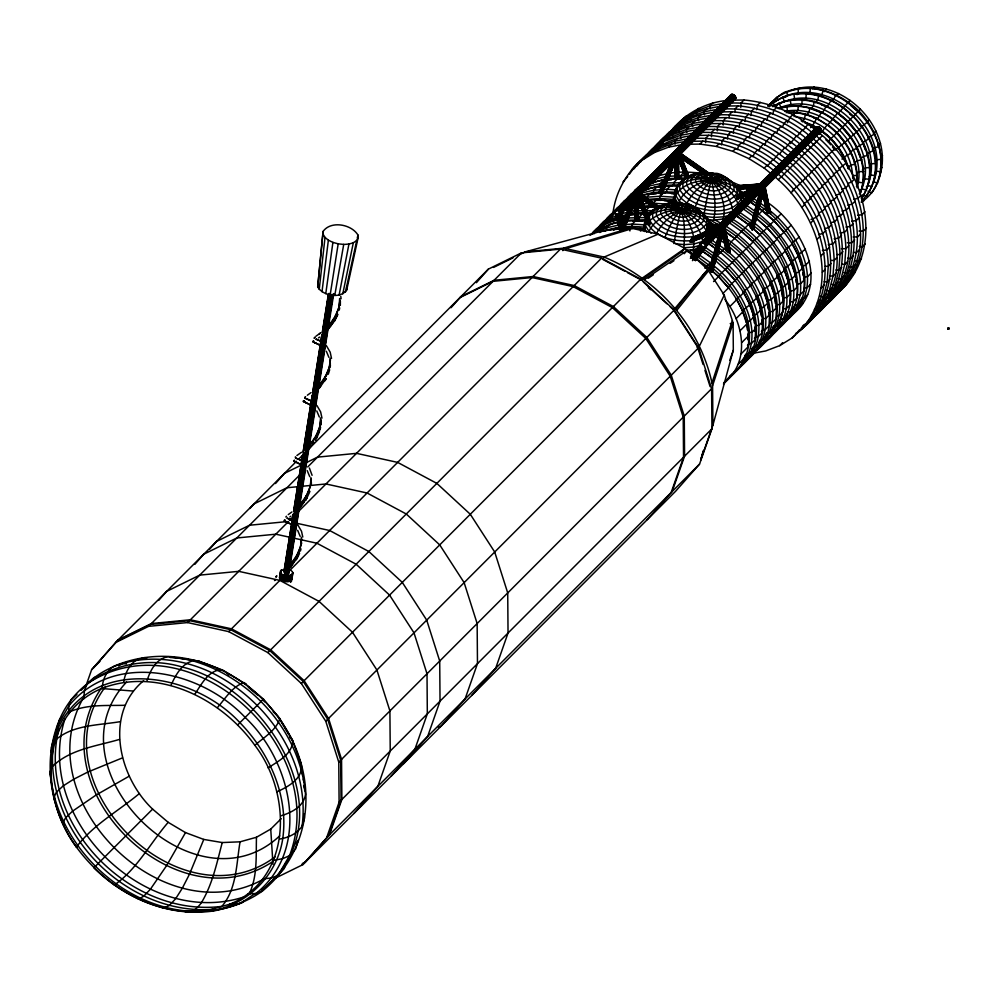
<?xml version="1.0" encoding="UTF-8"?>
<svg xmlns="http://www.w3.org/2000/svg" width="999" height="999" viewBox="0 0 999 999"><rect width="100%" height="100%" fill="white"/><g stroke="black" fill="none" stroke-linecap="round" stroke-linejoin="round"><path stroke-width="1.5" d="M948.988 328.459L947.939 328.309L949.025 328.696M949.013 328.559C948.763 328.209 948.763 329.37 948.813 328.172M948.825 328.546C948.625 328.671 948.226 327.984 948.875 328.371M948.725 328.721C949.038 328.459 947.589 329.807 948.675 328.159M281.219 818.668L270.741 829.083L256.468 837.262C255.919 855.968 257.58 875.686 249.575 893.131M948.575 328.896L947.926 328.696L948.7 328.384M948.526 328.434L947.914 328.646L948.551 328.596M948.538 328.234L948.338 329.071L948.388 328.022M948.363 328.983L948.313 328.022M644.33 225.849L645.267 220.005L644.567 231.506L644.33 225.849L644.842 227.897M676.211 203.471L674.824 201.186C673.126 192.108 677.422 182.48 685.614 178.059M948.238 328.996L948.426 328.459M261.763 890.209C348.002 821.827 272.015 688.523 182.505 667.107C135.639 652.784 79.321 672.714 59.64 719.43C41.758 761.363 50.212 810.564 76.424 847.102L76.748 847.389C39.748 799.325 38.574 714.585 102.248 688.224C102.522 679.657 106.331 671.078 113.674 666.296C209.815 625.549 320.279 716.483 304.408 818.256C299.625 847.09 284.865 873.001 262.063 891.295C247.69 901.51 231.318 907.267 214.186 910.876C169.83 917.482 125.2 898.9 93.881 867.806L152.61 809.115C118.756 777.085 103.609 713.86 143.669 680.656M818.968 132.492C823.875 132.28 819.954 124.663 816.433 127.21L700.199 243.644C699.362 255.469 712.387 242.407 700.574 243.269M815.621 129.158L816.071 127.585M948.351 328.072L948.376 328.746M52.91 748.313C45.542 834.652 128.534 917.045 214.835 909.177M273.601 879.132L262.063 891.295C250.287 893.168 241.708 907.554 229.345 904.47C293.019 878.109 291.845 793.381 254.845 745.304C221.616 698.738 158.666 666.907 102.248 688.224M279.832 838.998C288.486 837.686 297.028 833.666 302.085 826.273C310.452 762.187 268.007 700.436 211.85 672.752C172.602 653.833 120.342 652.197 87.113 683.803L84.528 690.297L83.629 698.9M304.183 788.024L304.32 785.089L304.707 790.808M852.734 178.521C852.409 147.79 825.873 120.142 795.579 116.871M856.518 185.027C859.215 161.451 845.816 138.461 827.097 124.912L827.459 124.5C846.64 138.486 860.139 162.15 856.88 186.351L856.443 186.588M779.133 108.691C826.173 93.968 876.298 148.863 860.276 193.282C877.234 147.29 825.898 94.043 779.345 108.254M861.837 198.239C894.117 147.715 823.975 76.311 772.714 106.693M861.475 201.274C909.789 151.586 827.622 64.323 773.176 102.934L774.899 106.481L777.509 104.982M861.213 202.335C897.377 177.685 879.657 122.402 847.789 101.935C830.331 89.698 807.18 83.641 786.7 91.608C780.619 91.396 754.083 120.367 776.822 97.265M878.92 178.396C897.077 129.158 840.509 72.515 791.22 90.41M321.203 424.737L321.241 420.504M340.334 305.357L340.359 301.124M705.569 142.657L705.794 138.199L708.716 135.265C734.839 137.512 760.077 148.189 780.094 165.072M711.438 136.776L711.65 132.33L714.585 129.383C740.709 131.643 765.946 142.32 785.963 159.191M717.307 130.894L717.519 126.448L720.454 123.514C746.578 125.762 771.815 136.438 791.832 153.322M723.176 125.025L723.388 120.567L726.323 117.632C752.447 119.88 777.684 130.557 797.702 147.44M729.12 117.657L729.258 114.698L732.192 111.751C758.316 113.998 783.553 124.675 803.571 141.558M734.989 111.788L735.127 108.816L738.061 105.882C764.185 108.129 789.41 118.806 809.44 135.677M740.783 107.392L740.996 102.934L743.93 100C770.054 102.248 795.279 112.924 815.296 129.808M311.301 484.79L311.401 482.667M723.738 382.779C750.699 362.912 743.731 322.59 724.912 299.475M747.751 339.747L748.039 334.24L749.662 332.605L752.222 332.093L755.694 328.621C754.008 305.694 740.983 285.414 725.262 269.343L753.221 241.845L741.608 231.381L752.01 221.079C783.528 244.368 814.497 299.575 775.798 330.644M754.769 331.418L754.982 327.285L756.605 325.649L759.165 325.15L762.637 321.666L760.888 309.877L756.867 297.777L750.162 284.977L757.617 278.746L749.025 266.446L777.147 239.136L766.907 227.635L755.494 217.482M761.713 324.463L761.925 320.329L763.548 318.706L766.108 318.194L769.58 314.71L767.831 302.922L763.81 290.834L757.105 278.034L764.547 271.79L755.956 259.49M768.718 316.134L768.855 313.374L770.491 311.75L773.051 311.238L776.523 307.767L774.774 295.966L770.753 283.878L764.048 271.079L771.49 264.835L762.899 252.535M749.213 356.556C791.208 326.498 763.111 267.67 729.357 243.656L727.734 245.292L739.335 255.756M767.956 338.549L757.267 349.912C801.385 313.024 764.272 251.523 724.874 228.559M774.899 331.593L764.198 342.957C789.11 324.263 787.412 287.862 770.978 264.123L778.433 257.879L769.842 245.592M777.384 325.499C799.113 285.514 763.623 241.421 730.556 220.704M768.855 337.587C809.028 308.853 787.874 250.087 753.608 225.849M778.084 329.058C816.995 297.327 791.895 239.797 757.117 215.846L765.896 207.18L760.027 202.997M782.741 323.688C826.985 291.508 797.314 230.182 760.251 206.181M789.672 316.733C832.492 286.413 803.009 227.959 769.367 203.709M603.096 231.331L615.396 228.484L617.12 228.896L618.756 227.26L618.868 225.012L606.568 227.859L595.716 232.505L599.188 229.033L610.039 224.375L618.244 222.477M646.69 189.972L644.742 189.61L657.042 186.776L658.766 187.175L660.389 185.552L660.514 183.292L663.985 179.82L677.409 178.858L684.527 179.333M948.188 328.971L948.351 328.271M301.773 538.873L300.349 547.365L296.516 555.856M311.338 479.183L309.902 487.674L306.081 496.166M320.891 419.493L319.468 427.984L315.634 436.476M330.457 359.802L329.021 368.294L325.199 376.785M340.01 300.112L338.586 308.604L334.765 317.095M51.761 753.696L51.311 747.439L59.64 719.43L61.376 717.844M119.455 739.422C96.416 746.216 69.805 749.15 52.048 766.832L50.187 771.628L50.687 776.897M614.135 212.712C621.078 203.134 621.203 224.75 614.135 212.712L617.419 209.428M733.878 100.037C739.572 98.214 730.731 90.572 730.007 96.653L726.723 99.937M612.824 214.41C616.97 174.9 651.823 140.372 691.183 135.764M777.759 173.826C821.39 209.128 845.329 283.042 802.784 328.072C841.258 281.893 817.394 211.563 774.824 176.761M795.529 333.604C853.271 294.293 832.954 205.682 783.628 167.944M798.026 332.068C821.053 314.185 838.286 287.575 837.062 257.492C836.151 220.692 817.182 185.752 789.497 162.075M807.267 321.853C865.009 282.542 844.692 193.931 795.366 156.194M809.764 320.317C832.791 302.435 850.012 275.824 848.8 245.742C847.889 208.928 828.92 174.001 801.235 150.312M812.974 138.561C840.646 162.25 859.627 197.178 860.539 233.978C861.75 264.061 844.53 290.672 821.503 308.566C876.373 267.532 855.506 181.918 807.105 144.443M846.79 283.978L833.228 296.803C888.111 255.781 867.244 170.167 818.843 132.68M741.608 231.381L729.357 243.656M948.226 328.908L948.238 328.534M712.974 260.19L704.907 268.256M736.475 369.667C776.922 338.873 748.8 281.481 715.471 257.567L725.986 247.153M323.077 231.431L317.694 286.95C323.077 295.979 340.322 299.113 346.728 289.947L358.054 237.999L357.942 235.015C351.473 224.188 330.769 220.417 323.077 231.431L317.694 286.95M289.348 569.667C298.239 573.289 286.488 578.796 282.355 574.288L281.393 580.307M319.218 289.46L325.025 237.425L323.201 234.415M272.952 864.16L270.741 829.083M322.003 291.758L328.371 240.172L325.025 237.425M629.894 230.944L630.269 227.984L658.229 234.141L684.889 248.414L692.831 255.744M256.468 837.262L240.06 841.82C236.326 863.548 236.888 888.798 221.865 906.368C128.621 918.156 35.215 821.128 59.016 728.396M330.132 367.582L330.419 365.409M301.036 543.394L301.386 537.275M310.602 483.703L310.939 477.584M320.155 424.013L320.504 417.894M329.72 364.323L330.07 358.204M339.285 304.633L339.623 298.514M325.786 293.594L332.904 242.395L328.371 240.172M123.639 682.28C124.975 673.613 128.983 665.072 136.376 659.989L144.356 657.667L147.09 657.817M645.829 212.412L646.178 210.14L649.65 206.668L653.92 206.955M330.182 294.817L338.186 243.843L332.904 242.395M279.47 577.747L280.694 570.729L285.539 568.955M279.57 578.284L280.694 570.729M279.82 578.821L281.056 570.279M280.22 579.345L280.694 576.336M280.819 574.388L281.543 569.88M280.744 579.845L281.468 575.337M282.143 580.731L283.117 574.712M284.028 571.191L293.157 514.248M293.644 511.163L302.522 455.769M303.009 452.684L312.138 395.754M312.625 392.669L321.753 335.726M322.24 332.655L328.409 294.181M284.016 572.34L293.169 514.685M293.669 511.6L302.784 454.67M303.284 451.585L312.4 394.642M312.862 392.282L322.015 334.628M322.477 332.267L328.634 293.793M284.565 570.529L293.681 513.586M294.181 510.514L303.296 453.571M303.796 450.487L312.912 393.556M313.399 390.472L328.933 293.519M282.992 581.093L283.953 575.074M284.727 570.491L285.227 567.42M285.714 564.335L286.201 561.263M286.701 558.179L287.188 555.107M287.687 552.022L288.174 548.951M288.674 545.866L289.161 542.794M289.66 539.71L290.147 536.638M290.647 533.553L291.134 530.481M291.633 527.397L292.12 524.325M292.62 521.241L293.107 518.169M294.83 507.392L295.329 504.32M295.816 501.236L297.302 492.007M297.789 488.923L298.289 485.851M298.776 482.767L299.275 479.695M299.762 476.61L300.262 473.538M300.749 470.467L301.248 467.382M301.735 464.31L302.235 461.226M302.722 458.154L303.209 455.069M304.695 445.841L305.182 442.757M305.682 439.685L306.169 436.6M306.668 433.529L307.155 430.444M307.655 427.372L308.142 424.288M308.641 421.216L309.128 418.131M309.628 415.06L310.115 411.975M311.601 402.747L312.088 399.675M313.574 390.434L314.31 385.814M314.797 382.742L315.297 379.657M315.784 376.586L316.283 373.514M316.77 370.429L318.256 361.201M318.743 358.117L319.243 355.045M319.73 351.96L320.229 348.888M320.716 345.804L321.203 342.732M321.703 339.648L322.19 336.576M323.676 327.335L324.163 324.263M324.663 321.178L325.15 318.107M325.649 315.035L326.136 311.95M326.636 308.878L327.123 305.794M327.622 302.722L328.109 299.638M328.609 296.566L329.096 293.481M284.565 574.013L294.418 512.45M294.917 509.378L304.033 452.435M304.533 449.35L323.014 333.941M323.514 330.856L329.42 293.918M283.903 581.381L284.865 575.362M285.227 574.338L304.695 452.759M305.195 449.675L314.31 392.744M314.81 389.66L323.926 332.717M324.425 329.645L330.095 294.243M284.852 581.605L285.814 575.586M286.001 574.55L286.501 571.465M286.988 568.394L324.7 332.929M325.199 329.857L330.869 294.455M286.813 574.625L331.68 294.543M285.826 581.743L286.788 575.724M287.575 574.575L332.442 294.493M286.8 581.805L287.762 575.786M288.224 574.388L298.738 509.715M299.063 506.668L327.572 329.658M327.909 326.611L333.079 294.293M288.686 574.075L333.778 293.606M287.737 581.78L288.699 575.761M288.636 581.668L289.598 575.649M289.448 581.48L290.409 575.461M290.185 581.206L291.146 575.199M290.559 582.38L291.758 574.862M291.283 580.481L292.245 574.462M291.396 581.53L292.769 572.477M291.845 579.545L292.869 573.014M703.82 215.334C706.006 202.672 708.578 190.085 711.875 177.672C712.849 163.786 740.584 186.988 740.833 193.619C736.987 184.89 729.258 178.921 720.729 175.225C704.732 169.867 683.241 172.677 675.536 189.698L675.761 195.354L674.887 198.264L677.684 202.884M334.777 295.292L343.718 244.418C348.951 244.268 355.744 243.481 358.054 237.999M673.913 243.556C676.061 231.618 678.483 219.705 681.618 207.979C682.317 194.043 710.913 217.62 710.564 223.926C699.238 207.08 663.224 204.845 647.764 216.621M721.453 144.93L722.24 140.559L725.174 137.625M727.322 139.048L728.109 134.678L731.043 131.743M733.191 133.179L733.978 128.809L736.9 125.862M739.06 127.298L739.834 122.927L742.769 119.992M744.917 121.416L745.704 117.045L748.638 114.111M750.786 115.547L751.573 111.176L754.507 108.229M756.655 109.665L757.442 105.295L760.376 102.36M339.123 294.967L348.938 244.043M707.729 219.543L713.698 220.155C716.083 207.992 714.834 195.329 712.112 183.329C711.887 170.23 699.325 170.991 690.172 175.412M339.972 304.146L336.176 315.022L329.37 324.787M330.419 363.836L326.611 374.712L319.817 384.478M320.854 423.526L317.045 434.403L310.252 444.168M311.288 483.216L307.492 494.093L300.687 503.858M301.735 542.907L297.927 553.783L291.134 563.548M339.248 310.102L339.697 307.892M342.782 293.893L353.321 242.745M320.117 429.483L320.579 427.272M345.404 292.158L356.643 241.009M357.292 238.012L357.942 235.015M263.411 699.113L279.895 718.681C275.936 730.581 263.848 737.374 254.845 745.304M686.263 250.262L693.318 249.738L694.118 240.397C677.409 242.32 655.931 238.948 647.177 222.839C661.251 209.128 686.301 206.044 703.833 213.973L706.668 218.644L706.855 223.277C694.917 240.384 662.774 234.54 652.747 217.72L652.547 213.087C665.409 195.479 695.741 202.26 707.242 218.431M240.06 841.82L222.24 842.557C216.771 863.186 212.45 884.615 201.186 903.059C197.452 907.829 192.757 912.774 186.126 912.112L184.715 911.375C141.134 907.666 101.935 881.942 76.424 847.102C92.857 824.912 118.469 811.076 139.435 793.493M664.298 200.549L672.077 201.061L674.3 197.178L660.064 196.241L646.628 197.203L650.099 193.731L663.536 192.757L674.924 193.519M709.59 269.605L719.667 232.03M709.715 269.68L720.192 230.607M709.914 269.755L720.391 230.682M710.177 269.855L720.654 230.781M713.561 257.58L714.772 253.072M710.476 269.955L720.953 230.881M710.826 270.067L721.29 230.994M710.776 271.666L722.065 229.595M711.151 271.765L722.427 229.683M711.5 271.853L723.176 228.272M711.825 271.915L723.513 228.334M712.799 268.656L716.021 256.631M716.832 253.634L720.054 241.608M720.853 238.599L723.276 229.583M712.112 271.965L724.2 226.885M712.749 270.504L724.425 226.923L729.957 252.297M712.911 270.504L724.712 226.885M750.336 227.697L759.952 191.571M750.461 227.772L760.127 191.696M750.661 227.847L760.326 191.783M750.923 227.947L760.988 190.372M753.508 218.681L754.707 214.173M757.529 203.646L758.74 199.138M751.223 228.047L761.3 190.472M751.56 228.147L762.037 189.086M751.922 228.259L762.399 189.186M751.885 229.857L763.174 187.775M752.247 229.932L763.523 187.862M752.572 230.007L763.848 187.924M753.546 226.748L755.956 217.732M756.767 214.723L759.989 202.71M760.801 199.7L763.211 190.684M753.258 228.559L764.135 187.974M753.496 228.584L764.372 188.012M753.658 228.596L764.872 186.351M146.878 681.318C150 670.716 156.144 658.591 168.169 656.68L199.35 661.163L203.958 663.848M703.184 451.161L700.686 460.039L712.899 425.224L733.316 350.199L733.104 322.939L724.25 295.105L707.642 269.418L696.241 258.903M743.418 362.712C785.251 330.494 753.895 271.054 718.606 247.889M319.168 431.805L319.78 429.607M329.682 369.792L328.271 374.238M300.374 551.086L300.999 548.863M701.473 457.804L703.558 450.412M51.036 751.897L57.193 730.219L57.617 725.187L68.856 705.856L71.116 699.7L76.911 694.43M64.947 718.793C33.454 817.681 143.906 928.271 242.857 897.302M703.983 247.515L705.806 247.178L706.018 245.479M857.179 187.874C868.456 147.103 825.586 103.059 784.565 111.426M302.085 826.273L304.408 818.256L304.183 814.135M562.862 250.649L563.598 248.152L630.269 227.984L603.746 230.557L525.162 251.873L519.755 254.533M285.477 864.522L284.228 868.568L275.724 877.022M737.349 149.65L738.711 145.442L741.633 142.507M743.219 143.769L744.567 139.573L747.502 136.626M749.088 137.887L750.436 133.691L753.371 130.757M754.957 132.018L756.305 127.81L759.24 124.875M760.826 126.136L762.175 121.94L765.109 118.993M766.683 120.255L768.044 116.059L770.978 113.124M772.552 114.385L773.913 110.177L776.847 107.243M711.837 383.366L732.367 320.617M712.899 425.224L712.587 385.714L733.104 322.939L730.219 323.576M623.9 228.846L620.142 213.798L621.753 212.188L625.936 228.983M85.939 685.901L91.621 669.705L115.522 642.594L296.528 461.288M115.522 642.594L148.589 626.348L187.587 622.564L228.696 631.618L267.894 652.609L301.348 683.491L325.761 721.241L338.773 762.162L339.098 802.247L326.698 837.574L699.537 464.11L711.937 428.783L711.613 388.698L698.613 347.777L674.188 310.027L640.746 279.146L601.548 258.154L560.439 249.101L521.441 252.884L488.361 269.131L308.591 449.2M671.141 492.557L683.541 457.23L683.216 417.145L670.217 376.223L645.791 338.474L612.35 307.592L573.151 286.601L532.042 277.547L493.044 281.331L459.965 297.577M729.745 360.377L733.316 350.199M319.493 431.705L315.472 440.434M309.94 491.396L305.906 500.124M314.41 338.211L315.209 337.163M304.845 397.902L305.644 396.853M276.161 576.96L276.96 575.923M664.884 237.4C670.129 225.487 676.485 208.529 690.459 205.544L692.407 207.555M739.997 197.003L741.058 199.063C732.279 214.748 709.702 211.651 695.142 207.08C700.137 194.967 706.443 180.394 719.268 175.087L726.885 178.234L734.103 183.654L739.26 190.871L739.422 194.705M810.601 127.697L811.837 124.788L816.907 127.797M222.24 842.557L203.784 839.435L189.485 874.2L182.293 888.248L175.649 898.738L169.118 905.668L164.86 907.629L160.652 907.304M685.988 205.195C692.682 190.559 707.679 177.497 724.387 177.585L728.159 180.682L731.418 181.955L733.89 186.051L736.925 188.336L737.112 192.969C725.174 210.065 693.031 204.233 683.004 187.412L682.816 182.767L685.289 178.634C703.658 174.65 725.686 181.331 738.686 194.98M170.941 685.389C175.499 675.424 181.406 663.873 192.819 660.851C252.223 678.009 300.262 732.217 305.507 794.492C303.646 806.518 291.508 812.711 280.906 815.808M623.251 221.628L630.931 203.022M623.463 221.828L631.593 201.673M623.676 221.953L631.93 201.91M624.537 220.23L631.031 204.483M623.925 222.09L632.779 200.624M628.383 211.738L630.157 207.442M623.638 223.676L633.079 200.774M623.975 223.826L633.416 200.924M623.738 225.412L634.353 199.638M624.088 225.549L635.302 198.339M624.412 225.662L636.226 197.028M624.725 225.762L636.525 197.128M624.987 225.824L636.8 196.84M624.6 227.297L637.012 196.965M624.75 227.297L637.15 197.078M658.778 192.932L671.103 162.787M658.915 193.044L671.316 162.974M659.128 193.169L672.102 161.676M661.176 188.586L667.07 174.276M668.256 171.403L670.017 167.108M659.377 193.307L672.364 161.813M659.69 193.456L673.251 160.539M660.014 193.606L674.175 159.253M660.364 193.756L674.525 159.403M660.714 193.893L675.474 158.104M661.051 194.006L676.398 156.793M661.962 192.245L663.149 189.385M669.043 175.062L670.229 172.203M672.589 166.483L674.362 162.188M661.95 192.67L676.698 156.893M661.638 193.818L676.96 156.955M661.837 193.943L677.185 156.731M662.562 192.795L677.322 156.843M337.525 314.61L334.365 321.029L328.746 328.696M337.824 314.548L334.59 321.054M299.588 553.309L296.353 559.815M832.117 298.676C870.604 252.51 846.74 182.18 804.17 147.377M837.986 292.794C876.473 246.628 852.597 176.299 810.039 141.496M843.855 286.925C882.342 240.759 858.466 170.417 815.908 135.627M274.638 580.581L275.462 579.795M722.539 221.616C728.346 204.008 717.694 181.231 701.198 173.227L693.019 174.75L688.748 177.572L686.588 181.194L686.763 185.24C695.529 199.937 723.626 205.045 734.053 190.097L733.89 186.051C716.807 178.784 692.707 174.126 677.222 187.075L677.434 192.532L680.769 198.027L686.862 203.047L695.142 207.08M752.871 156.681L754.782 152.735L757.717 149.8M758.74 150.812L760.651 146.865L763.586 143.918M764.61 144.93L766.52 140.984L769.455 138.049M770.479 139.048L772.389 135.102L775.324 132.168M776.348 133.179L778.258 129.233L781.193 126.286M782.217 127.298L784.128 123.352L787.062 120.417M787.449 122.74L789.997 117.47L792.931 114.535M697.065 347.502L699.775 345.392L724.25 295.105M316.421 438.311L317.482 436.163M298.351 555.544L290.509 567.457M779.47 102.835L773.863 106.344M337.487 313.037L332.455 321.391L324.687 329.807M327.922 372.727L322.889 381.081L315.122 389.498M318.356 432.417L313.336 440.771L305.557 449.188M308.803 492.107L303.771 500.462L296.004 508.878M299.238 551.798L294.205 560.152L286.438 568.568M651.061 233.117L648.95 231.381C653.945 220.667 665.371 214.735 676.236 211.538C685.439 208.391 699.05 203.696 703.621 216.358L703.796 220.417C693.356 235.364 665.259 230.257 656.493 215.559L656.331 211.501C665.609 197.977 691.47 200.999 699.949 214.398L700.087 217.757C691.42 230.182 668.056 225.949 660.776 213.724L660.639 210.352L662.437 207.355L665.983 205.007L670.941 203.546C684.065 208.866 690.509 223.664 693.593 236.626L701.111 234.403L706.493 230.844L708.528 227.435M683.441 204.533L679.22 201.061C688.186 184.39 710.164 176.736 728.159 180.682L730.219 184.078L730.356 187.45C721.678 199.875 698.326 195.629 691.033 183.404L690.896 180.045L692.694 177.035L696.241 174.688C714.098 177.56 730.244 193.107 732.841 211.139C722.352 215.06 710.589 215.135 699.874 212.05M790.321 99.813L790.858 104.271L789.697 106.394M786.825 106.181L787.362 110.652L786.201 112.775M656.605 233.354C661.8 223.264 670.741 215.322 680.931 210.489C691.171 212.637 701.86 216.758 708.428 225.287M626.46 200.712L635.152 190.185L644.343 182.742M742.682 360.264L746.265 353.783L748.775 353.658L752.247 350.174L751.585 348.464M736.438 370.766C769.542 339.847 743.918 288.811 713.848 265.896M751.772 349.425L753.209 346.828L755.719 346.703L759.19 343.219M743.381 363.811C777.734 331.281 748.838 278.771 717.307 255.844M758.716 342.47L760.152 339.885L762.662 339.747L766.121 336.276M750.324 356.868C786.001 322.465 753.508 267.707 719.555 245.542M763.511 339.41L767.095 332.929L769.592 332.792L773.064 329.32M764.485 342.02C787.936 304.945 757.542 260.215 726.498 238.586M770.441 332.455L774.038 325.974L776.535 325.849L780.007 322.365M771.428 335.077C796.478 294.255 759.777 247.128 725.224 225.774M771.141 336.001C809.939 298.426 769.43 241.583 733.328 219.655M785.763 315.959L787.911 312.075L790.421 311.938L793.893 308.466M792.707 309.003L794.854 305.12L797.364 304.982L800.836 301.511M798.213 304.645L796.777 307.23L799.188 307.267L802.659 303.783M799.65 302.048L801.797 298.164L804.307 298.039L807.766 294.555M305.482 499.887L306.631 497.814M297.078 557.504L290.459 567.145M325.986 378.621L319.18 388.386M306.868 498.002L300.062 507.767M203.784 839.435L185.502 832.604L166.596 865.634L150.362 889.285L143.731 896.178L139.997 898.326L136.813 898.388M325.037 380.744L326.248 378.621M194.78 694.305C201.486 684.39 208.554 669.692 222.228 669.73L246.066 684.315L243.906 682.567C232.08 686.688 225.299 698.676 217.345 707.679M82.805 698.85C27.298 799.662 161.9 934.427 262.862 879.52M295.991 843.918L298.202 840.122L295.654 848.9L289.535 855.668L278.059 875.399L271.578 877.971L262.987 878.87M859.327 193.993C884.864 147.777 825.449 86.563 778.146 108.541M866.583 188.199C889.197 139.985 827.909 79.421 780.119 103.496M861.413 198.439C877.209 175.674 868.343 144.093 850.661 125.05M862.811 194.693L866.358 196.428C896.777 150.424 844.967 86.863 793.968 94.293L794.517 98.339L793.243 100.162M868.106 191.284L871.64 193.007C908.128 139.198 830.519 61.476 776.585 97.64L777.734 100M647.177 222.839L645.491 225.662L648.95 231.381M647.677 216.171L649.85 212.537L656.418 207.667M645.916 220.292L644.392 222.852L644.617 228.571L646.715 232.043M677.697 187.425L674.65 192.532L674.824 201.186M738.785 197.115C724.774 214.335 690.821 208.167 679.869 189.86L679.67 184.753L682.379 180.195L685.289 178.634M740.321 204.67L741.82 202.135L741.658 197.902M850.074 100.362L838.036 113.386L837.886 112.7L827.597 125.225L816.832 118.207L805.606 113.998L794.267 112.088L794.068 116.608M798.189 105.707L797.989 110.215L796.028 113.411M800.599 105.944L801.91 103.809L802.122 99.326L803.87 100.612L805.906 97.865L806.318 93.419M334.166 320.816L330.157 326.623M819.53 134.478L821.977 130.807C834.64 140.147 844.392 153.371 848.75 168.556L848.276 168.868C843.93 153.721 834.227 140.547 821.603 131.231M773.176 102.934C821.465 67.657 893.93 127.747 873.501 182.005L877.721 182.942M802.434 121.803L804.62 118.394L805.306 114.435L806.805 115.235L808.99 112.075L809.964 107.692M648.276 214.96L649.85 212.537L655.594 208.729M827.097 124.912L822.264 131.331L830.943 138.699L838.286 147.402L843.243 155.856M783.091 97.015L784.028 101.249M786.7 91.608L787.624 95.829L784.964 97.365M767.644 165.871L773.026 159.316M773.513 159.99L778.895 153.434M779.382 154.121L784.764 147.565M785.251 148.239L790.621 141.683M790.309 143.569L796.49 135.802M796.99 136.488L802.359 129.932M802.859 130.607L808.228 124.051M304.233 501.898L295.529 512.1M312.45 444.143L313.786 442.207M798.051 88.449L798.338 92.857L797.065 94.68M313.961 442.445L309.628 448.076M701.723 242.707L690.359 258.379M627.709 176.523L623.076 181.83M629.407 174.151L634.527 167.058M634.053 168.856L637.462 164.123L651.011 151.299M636.987 165.909L640.396 161.176M640.771 161.788C655.981 142.22 677.484 126.136 702.909 124.013M643.706 158.853L646.253 155.307M646.64 155.919L649.188 152.36L662.749 139.548M650.424 151.786L652.122 149.425M653.358 148.851C668.368 130.419 688.698 114.748 713.124 112.537M656.293 145.916L657.991 143.544M658.378 144.156L660.926 140.609L674.487 127.785M661.313 141.221L663.86 137.675M663.386 139.46L669.73 131.793L666.321 136.526M669.255 133.591C682.417 115.047 703.796 102.872 726.385 100.499M671.34 131.831L675.599 125.911M808.653 322.19L820.104 307.417M814.522 316.308L825.973 301.548M820.391 310.439L831.842 295.667M826.26 304.558L837.711 289.785M810.389 87.949L809.977 92.37L808.616 94.206M812.686 88.711L814.048 86.888M185.502 832.604L168.194 822.339C150.524 842.744 136.388 870.117 114.248 885.014M690.571 256.681L700.948 243.082M691.333 256.306L700.774 243.943M691.171 256.643L700.611 244.28M691.533 257.655L700.973 245.292L703.408 247.34L693.968 259.703M691.882 258.167L701.323 245.804M692.319 258.641L701.76 246.278M692.831 259.066L702.272 246.703M692.444 260.664L702.821 247.065M694.542 259.877L703.034 248.751M695.092 259.952L704.532 247.59M695.591 259.915L705.032 247.552M695.766 260.04L706.143 246.441M695.416 260.776L706.031 246.853M267.894 652.609L640.746 279.146L640.446 280.344L642.744 277.759L684.889 248.414L682.005 251.611L642.419 279.171M813.473 117.732L817.482 119.231L821.303 112.487L822.289 113.062L826.423 105.919L827.097 106.905L831.23 100.175L831.668 101.548L833.953 98.876L835.801 94.83M285.826 516.982L286.526 516.233M818.83 95.542L817.694 99.863L815.534 102.585L814.335 101.386L813.348 105.744L811.176 108.903L820.903 112.55M823.151 90.097L822.015 94.418L820.579 96.229M824.187 91.683L826.348 88.961M676.061 308.691L704.77 272.952L708.528 270.804L676.947 310.127M707.642 269.418L673.651 309.99L697.439 346.753M320.604 386.313L316.146 391.296M311.039 446.004L306.581 450.986M314.523 337.4L314.21 338.224M304.97 397.09L304.857 398.139M295.404 456.78L295.392 457.929M276.286 576.148L275.961 576.985M837 95.305L838.536 93.519M93.556 667.769L118.307 639.81L151.373 623.563L190.372 619.78L231.481 628.821L270.679 649.812L304.121 680.694L328.546 718.443L341.558 759.365L341.87 799.462L329.47 834.789L305.569 861.9L302.809 863.248M158.691 600.411L166.658 591.371L199.738 575.124L238.736 571.341L279.845 580.394L319.031 601.386L352.485 632.267L376.91 670.017L389.91 710.926L390.234 751.023L377.834 786.35L353.933 813.461M194.793 564.385L203.759 554.208L236.825 537.974L275.824 534.19L289.523 537.2M209.49 549.388L216.458 541.483L249.538 525.237L287.025 521.603M249.912 508.503L253.896 503.983L286.963 487.749L297.465 486.725M275.499 483.541L284.465 473.364L300.999 465.247M451.011 307.742L461.014 296.528L494.08 280.294L533.079 276.511L574.188 285.552L613.386 306.543L646.828 337.425L671.253 375.174L684.265 416.096L684.577 456.181L672.177 491.508L647.24 519.667M476.411 282.692L488.361 269.131M273.851 878.895L302.784 864.684L328.634 835.626L341.034 800.299L340.709 760.214L327.709 719.292L303.284 681.543L269.83 650.661L230.644 629.67L189.523 620.629L150.524 624.412L117.457 640.646M391.021 776.31L414.922 749.2L427.322 713.86L427.01 673.776L413.998 632.854L389.573 595.104L356.131 564.223L316.933 543.231L294.093 538.211M403.733 763.573L427.634 736.463L440.035 701.136L439.71 661.051L426.71 620.129L402.285 582.38L368.831 551.498L329.645 530.506L296.141 523.139M471.728 695.466L495.641 668.356L508.041 633.016L507.717 592.931L494.705 552.01L470.292 514.26L436.838 483.379L397.639 462.387L356.531 453.346L317.532 457.13L306.518 462.537M699.537 464.11L675.636 491.233L302.784 864.684M309.565 447.302L305.195 451.923M300.012 506.993L295.642 511.6M328.696 328.396L324.213 333.042M243.818 900.911L242.245 902.646C155.832 938.261 56.331 860.351 50.187 771.628M781.305 176.985L787.162 170.829M787.162 171.104L793.031 164.947M793.031 165.235L798.9 159.066M798.9 159.353L804.769 153.197M804.769 153.471L810.639 147.315M809.665 148.664L816.508 141.433M815.534 142.795L822.377 135.564M591.445 234.153C598.064 226.161 607.317 220.904 616.982 217.42L613.511 220.904L602.659 225.549L593.506 231.905L593.943 233.916M591.82 234.053L596.977 228.421M603.92 221.466L593.219 232.829L603.92 221.466L613.061 215.122L600.449 224.95L600.886 226.96M610.851 214.523L600.162 225.874L610.851 214.523L615.434 211.351M617.794 207.567L607.105 218.931L617.794 207.567L622.377 204.395M624.737 200.612L614.048 211.975L624.737 200.612L629.308 197.44M631.68 193.656L620.991 205.02L631.68 193.656L637.399 189.698M638.623 186.713L627.921 198.077M785.027 322.103L795.716 310.739M791.97 315.147C825.062 284.228 799.45 233.192 769.38 210.277M704.195 173.776L706.056 172.477L713.548 173.239M316.208 390.796L317.67 389.26M287.462 570.354L288.961 568.806M298.726 459.09L303.109 454.695M91.621 669.705L99.888 661.413M148.589 626.348L300.075 474.625M307.704 466.97L521.441 252.884M631.593 169.992C645.466 154.483 664.385 143.631 685.314 141.646M655.057 146.491C668.93 130.969 687.849 120.117 708.778 118.132M720.516 106.381C704.919 108.479 688.998 113.886 677.422 124.85L689.897 117.158L703.895 111.838L716.058 109.603M672.664 128.859L686.226 116.034M642.22 160.115L654.682 152.422L657.617 149.488M648.076 154.233L660.551 146.541L663.486 143.606M643.331 158.242C658.054 143.781 675.923 131.631 697.052 129.895M675.224 131.856L672.29 134.79L659.815 142.482M681.093 125.974L678.159 128.908L665.684 136.601M686.962 120.092L684.028 123.039L671.553 130.732M692.819 114.223L689.897 117.158L690.796 119.93M698.688 108.342L695.754 111.276L683.291 118.968M187.587 622.564L288.536 521.453M289.635 520.354L292.932 517.045M298.439 511.538L560.439 249.101M654.682 152.422L668.693 147.115L671.628 144.168M677.497 138.299L674.562 141.234L660.551 146.541M683.366 132.417L680.431 135.352L666.42 140.672M689.235 126.536L686.301 129.47L672.29 134.79L673.189 137.562M695.104 120.654L692.17 123.601L678.159 128.908L679.058 131.693M700.961 114.785L698.039 117.72L684.028 123.039L684.927 125.812M706.83 108.903L703.895 111.838L704.482 114.748M712.699 103.022L709.765 105.969L695.754 111.276L696.665 114.061M614.335 211.613L731.33 94.48M614.173 212.138L731.867 94.343M625.062 201.761L628.346 198.476M636.001 190.821L640.371 186.438M646.927 179.87L652.397 174.388M658.953 167.82L663.324 163.449M669.879 156.868L675.349 151.398M681.905 144.83L686.276 140.447M692.844 133.878L698.301 128.409M704.857 121.841L710.326 116.359M715.796 110.889L721.253 105.419M616.583 210.389L732.442 94.331M617.182 210.502L733.041 94.443M606.131 222.078L602.659 225.549L602.934 227.672L601.311 229.308L599.188 229.033L590.034 235.377M617.769 210.727L733.641 94.668M618.331 211.064L734.19 95.017M618.831 211.501L734.69 95.442M608.254 222.352L609.877 220.729L616.545 217.869M619.243 212.013L735.114 95.954M619.567 212.587L735.439 96.528M619.78 213.174L735.651 97.115M619.867 213.774L735.739 97.715M619.83 214.348L735.701 98.289M610.039 224.375L606.568 227.859L606.668 230.057L603.995 231.206M621.828 212.662L637.125 197.34M640.409 194.056L677.572 156.831M680.843 153.546L734.415 99.9M619.392 215.334L735.539 98.814M613.661 230.22L615.396 228.484L619.88 228.172M634.49 209.365L631.006 214.985L633.94 214.773M641.42 202.41L643.156 200.674L646.141 200.462M689.722 144.218L699.924 144.081L702.859 141.146C728.97 143.394 754.208 154.071 774.225 170.954M641.907 195.617L650.099 193.731L651.823 194.131L653.458 192.507L659.315 192.083M627.097 229.258L628.833 227.522L644.305 228.871L639.647 228.559M641.271 214.248L644.205 214.048L642.707 213.624L639.235 217.095L638.885 219.368L637.262 220.991L632.866 221.316M648.214 207.305L651.148 207.093L652.772 205.457L643.968 206.094M228.696 631.618L279.845 580.394M289.66 570.554L601.548 258.154M699.924 144.081L716.37 146.441L719.305 143.494M640.459 231.069L643.069 228.459M696.852 174.588L698.588 172.839L701.535 173.414M716.37 146.441L732.841 151.324L735.776 148.389M732.841 151.324L748.925 158.616L751.86 155.682M736.463 188.948L739.098 190.097L740.833 188.361M709.977 219.917L708.341 221.553L714.547 225.062M748.925 158.616L764.223 168.132L767.157 165.197M699.937 244.106L816.895 126.948M699.787 244.63L817.432 126.786M702.147 242.819L818.006 126.761M702.734 242.919L818.606 126.861M703.333 243.144L819.205 127.085M703.895 243.469L819.767 127.41M704.407 243.906L820.266 127.847M704.832 244.405L820.703 128.347M705.169 244.967L821.028 128.908M705.381 245.567L821.253 129.508M705.294 246.366L821.353 130.107M703.683 248.526L821.328 130.682M704.208 248.376L821.178 131.206M778.371 179.645L781.293 176.698M791.008 192.857L793.93 189.922M799.799 184.041L792.369 190.659M805.669 178.172L799.362 183.866M811.538 172.29L805.231 177.984M817.407 166.408L811.101 172.115M823.276 160.527L816.97 166.234M829.145 154.658L822.839 160.352M835.014 148.776L828.708 154.483M301.348 683.491L674.188 310.027M713.561 281.581L718.518 276.611L706.905 266.146M754.257 229.508L760.164 234.89L753.034 241.533L763.273 253.047M780.981 214.036L773.85 220.679L784.09 232.193L776.785 238.636C789.859 255.369 799.737 276.411 796.765 298.114L793.293 301.586L790.746 301.91M801.822 207.455L804.757 204.52M810.626 198.639L803.945 203.833M816.495 192.77L809.814 197.964M822.364 186.888L815.684 192.083M828.233 181.006L821.553 186.201M834.09 175.137L827.409 180.332M839.959 169.256L833.278 174.45M845.828 163.374L839.148 168.569M758.628 207.804C772.115 217.482 783.403 230.02 792.319 243.981L784.864 250.225L785.376 250.936L781.905 254.408L777.921 257.168L784.64 269.967L781.168 273.451L778.696 274.375L777.072 275.999L777.697 276.923L770.129 282.954L770.753 283.878L767.282 287.35L764.822 288.274L763.199 289.91L763.81 290.834L760.339 294.305L756.255 296.865L756.867 297.777L753.396 301.261L749.312 303.808L753.945 316.82L750.486 320.304L746.328 322.64L742.369 310.764L749.924 304.732L743.219 291.933L750.674 285.689L742.082 273.401L749.025 266.446M722.614 293.768L728.558 287.812L718.331 276.298L725.262 269.343M742.082 273.401L728.196 287.3C741.283 304.033 751.148 325.075 748.189 346.778L741.246 353.733M791.033 225.237L784.09 232.193M810.564 223.089L813.486 220.142M819.355 214.273L816.42 217.208L811.026 219.493M825.224 208.391L822.289 211.326L818.243 213.049M831.093 202.51L828.159 205.457L824.113 207.168M836.962 196.641L834.028 199.575L829.982 201.286M842.831 190.759L839.897 193.694L835.851 195.417M848.7 184.877L845.766 187.824L841.72 189.535M854.57 179.008L851.635 181.943L847.589 183.654M736.051 318.644L742.994 311.688L736.275 298.888L740.259 296.116L743.731 292.645L743.219 291.933M789.834 314.185L792.244 314.21L797.364 304.982L800.236 294.643L803.708 291.159C806.068 274.288 800.424 257.58 791.807 243.269L799.262 237.025M729.844 306.556L736.787 299.6L736.275 298.888M325.761 721.241L698.613 347.777M789.26 289.623L787.974 280.931L784.015 269.056L791.57 263.024L784.864 250.225M805.456 249.113L797.901 255.145L801.41 265.709M816.995 239.348L819.929 236.413M825.798 230.532L822.864 233.466L818.593 234.628M831.668 224.65L828.733 227.597L824.462 228.746M837.537 218.781L834.602 221.716L830.331 222.864M843.393 212.899L840.471 215.834L836.188 216.995M849.262 207.018L846.328 209.965L842.057 211.114M855.132 201.149L852.197 204.083L847.926 205.232M861.001 195.267L858.066 198.202L853.795 199.363M761.275 315.984L760.202 308.741L764.36 306.393L767.831 302.922L767.145 301.785L768.768 300.162L771.303 299.45L774.774 295.966L770.129 282.954M774.088 294.83L778.246 292.495L781.717 289.011L777.072 275.999M781.031 287.887L785.189 285.539L788.661 282.068L784.015 269.056M795.341 276.873L794.904 273.976L799.063 271.641L802.534 268.157L801.847 267.02L806.006 264.685L809.477 261.201M740.072 330.731L747.015 323.776M820.978 255.856L823.913 252.909M829.769 247.04L826.835 249.975L822.427 250.549M835.639 241.159L832.704 244.093L828.296 244.68M841.508 235.277L838.573 238.224L834.165 238.798M847.377 229.408L844.442 232.342L840.034 232.917M853.246 223.526L850.311 226.461L845.903 227.048M859.115 217.645L856.18 220.592L851.772 221.166M864.984 211.776L862.05 214.71L857.641 215.285M741.82 342.52L748.75 335.577L748.039 334.24M811.225 273.002L807.754 276.473L805.194 276.985L803.571 278.621L804.282 279.957L800.811 283.429L798.251 283.941L796.628 285.564L797.339 286.913L793.868 290.384L791.308 290.896L789.685 292.52L790.396 293.856L789.834 305.07L786.363 308.541L783.803 308.853M747.477 345.254L749.1 343.619L751.648 343.306L755.119 339.835L755.694 328.621L754.982 327.285M754.42 338.299L756.043 336.663L758.591 336.351L762.062 332.879L762.637 321.666L761.925 320.329M761.35 331.343L762.986 329.72L765.534 329.395L769.005 325.924L769.58 314.71L768.855 313.374M822.402 272.19L825.324 269.243M831.193 263.374L828.258 266.308L827.097 282.068L823.363 296.878L817.17 310.364L814.447 309.353M837.062 257.492L834.128 260.427L832.966 276.199L829.232 290.996L823.039 304.483L820.316 303.471M842.931 251.611L839.997 254.558L838.835 270.317L835.102 285.127L828.908 298.601L826.185 297.602M848.8 245.742L845.866 248.676L844.704 264.435L840.971 279.245L834.777 292.732L832.055 291.72M854.669 239.86L851.735 242.794L847.277 242.807M860.539 233.978L857.604 236.925L853.146 236.938M866.408 228.109L863.473 231.044L859.015 231.056M782.891 312.025L779.42 315.497L776.86 315.809M810.651 284.216L807.18 287.687L804.632 287.999M338.773 762.162L711.613 388.698M765.471 334.553L767.095 332.929M772.414 327.61L774.038 325.974M779.345 320.654L780.981 319.018L783.478 318.893L786.95 315.409M738.361 364.086L745.304 357.13C758.666 324.388 737.949 289.385 713.099 268.581M730.257 375.986L734.627 371.603M742.269 363.948L745.554 360.664M727.235 379.133L732.692 373.663M739.248 367.095L744.717 361.613M751.273 355.045L754.557 351.76M724.275 382.542L754.882 351.885M757.542 348.976L761.013 345.504M778.371 328.122L781.83 324.638M785.301 321.166L788.773 317.694M723.913 382.992L754.52 352.335M723.713 383.504L755.456 351.773M723.476 383.978L755.169 352.222M821.228 287.949L824.163 285.015M830.032 279.133L827.097 282.068L824.15 281.718M835.901 273.251L832.966 276.199L830.019 275.836M841.77 267.382L838.835 270.317L835.888 269.967M847.639 261.501L844.704 264.435L841.757 264.086M853.508 255.619L850.574 258.566L847.627 258.204M859.365 249.75L856.43 252.685L853.496 252.322M865.234 243.868L862.299 246.803L859.352 246.453M817.494 302.759L820.429 299.812M826.298 293.943L823.363 296.878L820.504 296.179M832.167 288.062L829.232 290.996L826.373 290.297M838.036 282.18L835.102 285.127L832.242 284.428M843.905 276.311L840.971 279.245L838.111 278.546M849.774 270.429L846.84 273.364L843.98 272.665M855.644 264.548L852.709 267.495L849.849 266.795M861.513 258.679L858.578 261.613L855.718 260.914M751.997 353.484L765.684 350.949L779.695 345.642L782.629 342.707M811.3 316.233L814.235 313.299M840.634 286.85L843.568 283.916M846.503 280.969L849.437 278.034M852.372 275.1L855.306 272.153M779.695 345.642L792.157 337.949L795.092 335.015M817.457 313.374L801.398 327.734M829.195 301.623L813.136 315.971M827.372 302.685L840.921 289.86M339.098 802.247L711.937 428.783M825.873 139.86L827.984 141.658L848.201 121.466L839.135 114.323M847.889 121.753L853.196 116.458M852.921 116.733L858.216 111.438M857.941 111.701L860.464 109.178M237.662 724.937L263.411 699.125L243.906 682.567M81.169 690.297L93.918 677.622L97.964 676.36M105.632 686.438C33.941 781.742 179.808 927.796 275.337 856.717M126.498 682.117C46.304 766.957 194.58 915.484 279.708 835.863M769.28 106.806L773.413 102.56M324.313 332.542L325.774 331.106M327.822 327.26L324.588 330.307M318.256 386.95L315.022 389.997M308.691 446.64L305.457 449.687M299.138 506.331L295.904 509.378M289.573 566.021L286.338 569.068M832.317 119.006L842.619 127.048M837.025 132.63L844.717 142.582L862.487 126.711L861.425 126.823L859.54 124.575M666.795 134.728L680.356 121.915M792.157 337.949L805.718 325.125M861.425 126.823L867.681 121.903L866.633 122.003L869.242 119.593M54.058 741.333C71.441 724.65 97.914 725.474 120.28 721.64M263.424 699.05L262.849 699.575L264.723 701.81M865.334 149.825L862.661 142.595L869.392 138.474L868.006 138.012M876.036 131.156L873.363 133.441L874.737 133.891L868.905 137.25M312.724 341.421L313.461 340.884M303.172 401.111L303.896 400.574M293.606 460.801L294.343 460.264M284.041 520.491L284.777 519.955M274.488 580.182L275.212 579.645M866.932 154.158L869.654 151.998L873.975 150.874M872.377 149.838L875.099 147.665L879.407 146.553M877.821 145.504L880.544 143.344M860.102 157.13L856.505 147.39L863.66 143.269L862.661 142.595M319.355 333.853L320.604 332.904M311.051 392.595L307.367 395.217M301.486 452.285L296.89 455.519M291.92 511.963L288.249 514.597M847.189 165.797L843.955 157.068L850.948 153.197L850.336 152.198L853.421 149.8L857.517 148.064L856.505 147.39M869.767 165.135L871.59 163.786L876.036 163.386M875.249 161.064L877.072 159.703L881.505 159.316M880.731 156.993L882.567 155.632M320.442 333.054L316.021 336.139M318.531 337.899L319.643 337.113M289.847 516.97L290.971 516.171M313.711 341.034L312.962 342.008L315.696 342.994M304.146 400.724L303.396 401.698L306.131 402.684M294.593 460.414L293.843 461.388L296.578 462.375M285.027 520.104L284.515 521.241L291.296 524.163M869.242 176.423L871.066 175.15L875.474 175.449M874.712 172.602L876.535 171.328L880.943 171.616M880.181 168.769L882.017 167.495M635.152 190.185L638.586 187.8M628.209 197.14L631.643 194.755M621.266 204.096L624.7 201.711M618.905 207.867L614.323 211.039L614.772 213.049M615.396 212.437L607.38 217.994L607.829 220.005M610.077 218.444L612.325 216.883M603.134 225.399L605.382 223.838M607.629 222.278L609.877 220.729L609.602 218.606L616.383 215.697M596.191 232.355L598.438 230.794M600.686 229.233L613.611 223.102L618.144 222.053M793.144 313.261L795.441 311.676M786.213 320.204L788.498 318.619M779.27 327.16L781.555 325.574M771.178 334.915L774.612 332.53M764.235 341.858L767.669 339.485M757.304 348.813L760.726 346.428M729.532 376.623L732.966 374.238L740.197 366.358L745.304 357.13L744.642 355.419M854.295 162.874L857.454 160.702L861.825 159.74M860.614 158.516L863.773 156.331L868.131 155.382M855.531 164.098L851.123 165.06L847.726 167.245L848.75 168.556M644.617 279.495L687.125 250.487L684.253 253.671L682.005 251.611M648.176 278.284L653.334 274.762M670.079 263.349L673.938 260.702M866.295 186.801L868.094 185.602L872.327 186.551M732.841 211.139L735.239 209.553M695.454 240.01L702.147 238.037L707.891 234.241L708.328 236.413M844.717 142.582L835.127 150.125L832.454 146.953M864.035 200.699L861.613 199.475M669.355 137.725L656.88 145.417L653.945 148.364L655.144 150.961M816.071 313.037L818.568 311.501M810.201 318.918L812.699 317.382M803.084 325.562L806.83 323.251M798.463 330.669L800.961 329.133M857.13 173.002L859.265 171.691L863.76 171.503L862.462 169.73L865.658 167.77L870.141 167.582M857.392 175.424L852.859 175.612M87.113 683.803C188.799 616.383 331.306 746.628 289.535 855.668L282.817 858.641L273.763 860.339M118.619 665.946L122.427 663.761L126.548 663.811M273.289 861.225C175.712 926.91 34.828 785.851 101.111 688.461L133.192 691.058M268.132 767.906C278.072 761.226 292.819 754.108 292.657 740.384L289.448 735.764L290.522 738.673M129.246 776.161L96.179 794.979L72.527 811.188L65.634 817.819L63.499 821.578L63.461 824.787M856.643 183.454L858.765 182.293L863.236 182.854M863.024 179.97L865.146 178.809L869.592 179.358M860.176 189.985L862.262 188.948L866.52 190.185M493.518 267.42L512.986 257.854M599.787 232.505L603.746 230.557M438.411 727.434L441.158 726.086L465.072 698.963L477.472 663.636L477.147 623.551L464.135 582.629L439.722 544.88L406.268 513.998L367.083 493.007L325.961 483.966L301.973 486.288M301.973 864.098L304.732 862.749M736.35 196.066L760.152 184.553M736.4 196.266L760.102 184.94M738.211 195.617L759.128 185.639L736.425 187.45M736.463 196.516L758.79 185.864M736.575 196.803L757.492 186.825M736.7 197.128L756.231 187.812M736.85 197.477L756.38 188.149M737.012 197.814L755.144 189.161M737.187 198.139L755.319 189.485M737.362 198.439L754.095 190.459M737.524 198.701L754.257 190.709M739.335 198.064L749.1 193.406M737.662 198.901L754.407 190.921M737.886 199.126L751.835 192.47M691.995 238.162L719.979 224.787M691.995 238.299L720.079 224.862M692.032 238.499L718.805 225.674M690.721 239.41L717.557 226.548M690.821 239.71L717.319 227.06M690.946 240.035L717.457 227.385M691.108 240.372L716.208 228.396M689.872 241.383L716.37 228.734M690.047 241.708L715.147 229.733M690.209 242.008L713.923 230.694M701.872 236.713L708.853 233.391M690.371 242.27L712.687 231.618M691.92 241.808L712.836 231.818M692.032 241.945L711.663 232.705M651.248 183.104L664.31 179.296M644.318 190.06L660.389 185.552M624.825 210.339L627.497 209.203L627.397 206.993L634.228 205.419M658.229 234.141L604.108 257.068L563.598 248.152L525.162 251.873M276.948 791.757C288.424 786.737 304.046 778.084 301.111 763.273L299.138 759.852M69.143 712.087C86.551 704.095 106.256 705.794 124.925 705.282M122.49 757.866L87.725 772.09L73.664 779.257L63.174 785.888L56.256 792.432L54.308 796.702L54.645 800.936M841.882 159.078L844.792 157.854L843.955 157.068M674.824 203.122L675.799 202.785C686.288 213.998 684.64 233.142 683.978 247.777L693.98 247.04L701.011 244.967M565.796 248.639L632.579 228.496M692.769 175.162L696.99 173.401L710.801 173.389M665.009 204.745L657.504 206.955C675.936 200 694.417 218.519 701.111 234.403M729.869 215.072L724.25 216.733L714.248 217.457L705.169 216.533M726.36 218.606L713.698 220.155M693.318 249.738L697.489 248.514M184.715 911.375L207.954 910.414L233.242 903.208M658.628 175.712L666.832 173.814M666.083 176.661L655.157 179.183L655.257 181.393M663.985 179.82L651.685 182.667L653.633 183.017M637.699 201.935L643.156 200.674M632.017 208.154L635.039 207.455M623.925 210.477L629.395 209.216M632.117 208.579L634.852 207.942M621.815 213.636L627.285 212.375M622.065 215.809L626.585 214.76M629.607 214.061L635.564 213.149M622.452 216.159L626.548 215.21M617.607 219.955L613.511 220.904L613.611 223.102M623.076 218.694L625.811 218.057M606.668 230.057L618.756 227.26M620.267 230.819L616.121 214.261L618.905 214.198L623.039 230.744M723.451 103.446L709.765 105.969L710.351 108.866M711.713 115.197L698.039 117.72L698.613 120.617M705.843 121.079L692.17 123.601L692.744 126.498M699.974 126.948L686.301 129.47L686.875 132.38M694.118 132.83L680.431 135.352L681.006 138.249M688.249 138.711L674.562 141.234L675.137 144.131M668.693 147.115L682.379 144.58M797.689 294.955L800.236 294.643C804.12 262.4 782.729 233.466 758.953 214.136M769.917 322.764L772.477 322.452L775.948 318.968L776.523 307.767L775.798 306.431L777.422 304.795L779.994 304.283L783.466 300.811L782.741 299.475L784.365 297.839L786.937 297.34L790.396 293.856L787.974 280.931L792.132 278.584L795.591 275.112L794.904 273.976M734.465 185.951L761.026 183.941M734.165 186.114L761.325 184.091M735.414 186.214L761.013 184.203M735.202 186.501L759.29 184.603M735.039 186.825L759.14 184.927M736.45 187.075L759.04 185.29M736.475 187.824L759.065 186.039M736.588 188.187L756.156 186.638M736.75 188.511L756.33 186.963M736.975 188.786L756.555 187.25M739.073 188.786L745.092 188.312M749.612 187.949L752.622 187.712M737.25 189.011L755.319 187.587M737.874 189.248L753.258 188.062M706.168 225.412L720.366 224.263M707.379 225.449L719.48 224.613M707.117 225.674L719.168 224.725M706.905 225.961L720.454 224.887M706.743 226.286L718.793 225.337M706.655 226.648L718.706 225.699M706.63 227.023L718.681 226.074M706.668 227.397L717.22 226.573M706.78 227.76L717.319 226.935M706.955 228.084L714.485 227.497M707.18 228.371L714.71 227.772M707.442 228.584L714.972 227.997M707.754 228.746L712.587 228.459M666.733 203.709L669.43 203.509M693.593 236.626C677.934 238.424 657.804 235.264 649.612 220.167L649.4 215.072L652.122 210.514C671.403 201.523 695.878 213.774 706.493 230.844M688.199 252.235L690.921 252.035M670.928 172.864L675.399 172.552M678.383 172.328L684.352 171.903L680.881 175.387L680.531 177.647L678.908 179.283L677.409 178.858L673.95 182.33L673.588 184.603L671.965 186.239L664.51 186.239M668.943 176.236L685.152 175.662M667.332 178.596L685.202 177.959M667.182 180.12L671.578 179.808M663.498 183.079L648.214 186.139L648.314 188.349M666.483 182.867L681.068 182.805M664.797 185.24L678.259 184.915M661.525 186.451L657.042 186.776L653.571 190.247L641.283 193.094L641.37 195.292L653.458 192.507L653.571 190.247L667.007 189.286L675.549 189.847M658.766 187.175L661.7 186.963M662.25 191.87L675.973 192.17M651.823 194.131L656.231 193.818M647.976 199.35L659.715 198.514L673.701 199.438M649.125 200.25L656.593 199.713L675.237 201.498M655.157 200.349L661.188 200.337M650.137 203.409L639.697 204.158L639.572 206.406L637.949 208.042L642.345 207.717M637.712 207.517L651.148 207.093M637.225 210.789L653.296 210.614M638.498 212.937L644.367 212.512M629.283 214.585L635.252 214.161M638.236 213.936L642.707 213.624M627.297 217.957L646.353 217.57M627.16 220.205L645.104 219.78M626.81 221.216L635.776 220.567L645.729 221.229M624.837 224.588L632.305 224.051L645.117 224.9M624.612 226.848L631.942 226.323L644.38 227.135M624.35 227.847L634.977 228.259M625.923 228.259L630.319 227.947L631.942 226.323L632.305 224.051L635.776 220.567L641.92 221.303M787.437 112.375L794.267 112.088M787.761 112.787C802.047 111.538 815.933 117.395 827.597 125.225M170.305 657.504L177.51 657.854M733.728 100.137L743.93 100M730.793 103.084C760.464 101.848 789.759 113.986 812.374 132.742M727.859 106.019L738.061 105.882M724.937 108.953C754.595 107.73 783.89 119.855 806.505 138.624M722.002 111.9L732.192 111.751M719.068 114.835C748.726 113.599 778.021 125.737 800.636 144.493M716.133 117.77L726.323 117.632M713.199 120.717C742.869 119.48 772.152 131.618 794.767 150.374M710.264 123.651L720.454 123.514M707.329 126.586C737 125.362 766.283 137.487 788.898 156.256M704.395 129.533L714.585 129.383M701.46 132.467C731.131 131.231 760.414 143.369 783.029 162.138M698.526 135.402L708.716 135.265M695.591 138.349C725.262 137.113 754.557 149.251 777.16 168.007M692.657 141.284L702.859 141.146M841.408 248.689L845.866 248.676C844.954 211.875 825.986 176.935 798.301 153.259M837.025 254.558L839.997 254.558C839.085 217.745 820.117 182.817 792.432 159.128M831.156 260.439L834.128 260.427C833.216 223.626 814.247 188.699 786.563 165.01M825.286 266.321L828.258 266.308C827.359 229.508 808.378 194.568 780.694 170.891M748.189 355.906L750.599 355.931M741.246 362.849L743.656 362.887M687.2 172.09L698.588 172.839M687.999 175.849L690.846 176.036M677.597 186.276L670.479 185.814L667.007 189.286L666.645 191.558L665.022 193.182L663.536 192.757L660.064 196.241L659.715 198.514L658.079 200.137L656.593 199.713L653.121 203.197L667.357 204.133L670.829 200.649L676.398 201.898M671.241 193.594L674.35 193.806M657.429 205.769L662.1 206.081M647.377 212.512L650.486 212.725M646.977 213.898L649.825 214.086M679.108 203.559L683.391 203.996M675.399 243.706L684.377 244.63L694.255 243.906L702.584 241.446L702.147 238.037M338.186 243.843L343.718 244.418M179.021 658.116L200.275 661.7L221.416 669.617M247.964 893.805L255.906 893.543C311.838 848.7 291.883 761.45 245.167 717.444C201.261 670.579 114.111 650.237 68.856 705.856L68.606 713.823M713.661 173.689L721.865 175.949M305.906 398.701L307.667 399.288M287.013 522.065L284.528 520.929M316.296 339.273L317.232 339.598M297.165 458.653L298.114 458.978M295.929 458.141L296.603 458.391M306.169 398.701L312.163 401.461M287.038 518.081L293.044 520.841M821.315 104.745L825.649 106.369M801.136 120.792L811.837 124.788L815.022 127.048M805.344 122.889L812.612 125.612L816.832 118.207L817.482 119.231M804.832 122.752L816.558 128.247M316.521 339.298L320.529 341.071M297.402 458.678L302.597 461.151M207.954 910.414L209.74 911.138C246.79 905.856 277.285 875.611 282.767 838.573C288.649 795.679 269.505 753.046 239.922 722.677C192.482 671.266 90.647 654.795 57.193 730.219L57.83 732.367M315.959 339.198L316.72 339.51M306.393 398.888L307.155 399.2M297.602 458.891L296.191 458.304M287.275 518.269L288.037 518.581M314.71 342.645L321.166 345.941L320.155 345.117M305.145 402.335L311.613 405.631M295.592 462.025L300.936 464.585M286.026 521.715L292.482 524.999L291.483 524.188M317.42 339.648L320.604 341.183M307.867 399.338L311.051 400.874M298.301 459.028L301.486 460.564M288.748 518.718L291.92 520.254M729.382 180.869L741.258 186.051M624.712 271.154L602.909 259.465L604.108 257.068C659.04 279.857 700.549 327.073 712.587 385.714M627.447 272.615L641.071 279.907M319.98 345.092L313.199 341.858M310.427 404.782L303.646 401.548M300.861 464.473L294.081 461.238M745.092 188.049L748.888 190.197M739.098 190.097L744.155 192.957M746.678 194.393L749.2 195.816M743.93 195.629L746.415 197.028M742.307 197.253L746.028 199.363M741.945 197.153L745.729 199.3M715.122 220.055L721.44 223.626M711.213 220.629L719.892 225.537M709.128 222.103L714.173 224.962M691.146 250.012L694.929 252.148M688.411 251.248L693.368 254.058M838.036 113.386C821.24 101.611 798.988 95.567 779.257 103.259L780.681 107.093M310.602 404.807L311.676 405.557M679.994 152.959L709.789 173.751M680.082 153.122L709.615 173.714M680.107 153.596L708.791 173.614M678.783 153.022L707.479 173.039M678.671 153.346L707.354 173.351M678.508 153.671L707.192 173.676M679.545 154.857L705.744 173.127M679.32 155.157L705.506 173.426M679.07 155.419L705.269 173.689M678.808 155.644L703.758 173.039M678.558 155.807L703.508 173.202M680.606 157.692L703.271 173.314M681.53 158.429L702.871 173.314M639.685 193.107L658.528 206.256M639.909 193.356L658.653 206.631M638.686 192.969L658.641 206.893M639.86 194.131L658.566 207.18M639.747 194.455L658.453 207.505M639.572 194.78L658.291 207.829M639.372 195.092L658.091 208.142M640.396 196.266L657.854 208.441M640.147 196.528L657.604 208.704M639.884 196.753L656.106 208.054M640.883 197.79L656.218 208.479M656.231 208.953L638.149 196.154L648.713 223.676M640.247 197.902L656.468 209.203M756.455 194.493L758.803 196.166M762.324 198.676L764.672 200.349M752.984 197.964L757.679 201.311M751.373 199.837L757.717 204.37M749.75 201.473L756.093 205.994M749.512 201.436L756.555 206.468M758.903 208.142L774.05 220.991L766.907 227.635L777.147 239.136M746.041 204.92L755.431 211.613M744.43 206.793L754.582 214.036M742.569 208.391L754.307 216.771M739.098 211.875L752.01 221.079M737.499 213.749L750.174 222.802M737.137 216.284L750.836 226.461M735.626 215.347L748.538 224.563L760.164 234.89M728.696 222.302L741.595 231.518L753.221 241.845M724.525 231.094L734.665 238.336L746.278 248.801M725.274 231.768L734.665 238.461M721.802 235.24L724.15 236.913M716.67 234.603L724.287 240.035M714.809 236.201L718.855 238.948M720.679 240.397L725.374 243.744M711.338 239.685L717.207 243.868M709.727 241.558L716.071 246.079M709.377 244.093L715.709 248.614M718.256 250.424L732.404 262.7M707.866 243.157L720.779 252.372M704.395 246.628L714.959 254.171M704.058 249.413L714.21 256.656M702.434 251.049L712.574 258.291M702.097 250.949L712.662 258.479M698.626 254.42L710.364 262.799M698.388 257.267L710.813 266.546M696.328 258.741L706.892 266.271L718.518 276.611L728.558 287.812M764.223 168.132L771.29 173.888M733.441 184.778L737.512 188.112L738.149 190.772M851.086 105.882L856.805 110.727M849.562 113.874L851.797 115.772M837.524 113.112L847.814 121.841L856.505 132.155M248.376 687.3L257.28 694.854M152.61 809.115L168.194 822.339M755.481 217.607L767.107 227.947L759.977 234.578L770.204 246.091M714.984 260.202L725.461 269.655L735.501 280.856M643.319 281.98L666.907 303.758M670.279 306.88L673.651 309.99M648.339 287.65L650.599 289.722M765.009 186.426L770.579 213.237M226.785 672.889L228.896 675.024M746.091 248.489L756.33 260.002M739.148 255.444L749.387 266.945M732.205 262.387L742.444 273.901M842.232 127.422L850.611 137.375M827.984 141.658L830.669 144.83M273.202 711.85L278.097 716.458L288.686 734.477M326.473 345.829L330.194 352.185L331.531 358.454M316.908 405.519L320.629 411.875L321.978 418.144M297.789 524.9L301.511 531.256L302.784 537.037M281.181 573.326L280.532 572.265M791.807 243.269L798.513 256.069L790.958 262.1L794.467 272.665M777.921 257.168L778.433 257.879M770.978 264.123L771.49 264.835M764.048 271.079L764.547 271.79M757.105 278.034L757.617 278.746M750.162 284.977L750.674 285.689M708.566 222.228L710.639 225.649M679.22 201.061L675.761 195.354C682.679 183.254 698.351 180.332 711.201 180.182C722.864 184.927 735.539 193.057 738.586 206.106M279.658 718.393L292.232 739.784L300.574 762.337L302.822 775.998M326.336 351.248L328.871 357.317M316.77 410.939L319.305 417.008M307.217 470.629L309.752 476.698M297.652 530.319L300.187 536.388M309.378 467.994L312.088 475.324M700.162 211.338L701.136 213.411M680.019 153.821L689.248 177.01M679.795 153.821L688.786 176.898M681.018 157.355L688.311 176.111M679.52 153.846L688.511 176.923M679.208 153.908L688.186 176.985M678.87 154.008L687.849 177.085M679.07 155.569L688.061 178.646M678.721 155.707L687.699 178.784M678.383 155.869L687.374 178.946M678.096 156.031L686.513 177.672M677.834 156.194L686.263 177.834M677.647 156.356L686.063 177.997M685.926 178.134L677.509 156.506L685.976 178.446M639.11 192.782L649.937 220.23M639.46 194.231L650.124 221.628M640.109 196.316L648.538 217.957M639.185 194.256L649.85 221.666M638.873 194.318L650.099 223.164M638.523 194.405L649.75 223.264M638.174 194.53L649.962 224.825M637.824 194.668L649.612 224.962M640.421 202.934L642.107 207.255M637.749 196.441L648.975 225.287M648.164 224.013L637.499 196.603L637.749 217.607M638.149 198.701L646.578 220.329M637.3 196.766L648.039 224.663M637.112 197.04L647.876 224.613M763.199 289.91L767.145 301.785M756.255 296.865L760.888 309.877L757.417 313.349L753.258 315.696L754.332 322.939M697.901 348.226L703.059 364.46M704.944 370.367L710.102 386.601M741.058 199.063L741.82 202.135M621.703 212.7L625.836 229.246M621.478 212.987L625.786 229.882M621.128 213.262L625.274 229.82M620.679 213.549L624.437 228.584M619.542 214.023L623.301 229.071M618.256 214.335L622.389 230.881M617.632 214.398L621.765 230.956M617.045 214.41L621.191 230.969M616.533 214.373L620.679 230.919M616.296 214.623L620.054 229.658M616.071 214.897L619.967 230.657M615.609 213.661L619.742 230.207M764.66 185.876L770.629 212.937M764.535 186.788L770.466 213.549M764.335 187.063L770.266 213.823M769.68 212.587L764.085 187.312L769.38 212.787M763.76 189.148L769.03 212.924M763.723 190.722L768.656 213.012M763.348 190.747L768.281 213.037M762.974 190.697L767.919 212.999M762.637 190.597L767.582 212.887M762.662 191.92L767.282 212.725M762.749 193.194L767.357 213.998M762.786 194.143L766.733 211.975M724.824 227.597L730.094 251.386M724.487 226.723L730.082 251.998M729.769 252.572L724.163 227.31L729.507 252.822M723.938 229.233L729.208 253.022M723.913 230.869L728.533 251.686M723.551 230.956L728.159 251.773M723.176 230.981L727.784 251.785M722.801 230.944L727.422 251.748M722.789 232.317L727.072 251.648M722.826 233.641L726.773 251.486M722.577 233.429L726.535 251.273M722.389 233.179L726.348 251.011M303.321 779.033L303.821 782.067M801.847 267.02L802.284 269.93M802.709 272.827L803.134 275.724M795.766 279.77L796.191 282.667M781.668 292.232L782.317 296.578M774.725 299.188L775.374 303.534M767.794 306.131L768.219 309.028M746.753 325.537L747.389 329.895M341.096 298.763L340.771 296.253M709.003 221.191L709.153 225.025M675.424 199.975L675.536 202.697M346.628 287.462L346.728 289.947M678.446 156.918L678.733 176.411M678.296 157.218L678.608 178.209M678.084 157.492L678.396 178.471M677.809 157.705L678.121 178.696M677.484 157.879L677.797 178.858M677.135 157.992L677.434 178.971M676.76 158.029L677.06 179.021M676.373 158.004L676.685 178.996M676.011 157.917L676.323 178.896M675.724 160.764L675.986 178.746M675.436 160.552L675.699 178.546M675.212 160.302L675.474 178.284M675.062 162.063L675.299 177.997M638.124 198.826L638.386 216.82M637.961 197.627L638.249 217.12M637.749 197.889L638.024 217.382M637.125 196.791L637.437 217.77M636.763 196.89L637.075 217.882M636.388 196.94L636.7 217.919M636.013 196.915L636.326 217.894M635.701 199.825L635.951 217.807M635.364 199.675L635.626 217.657M635.102 200.961L635.364 218.943M634.889 202.21L635.127 218.694M634.64 201.611L634.865 217.77M666.758 207.342L665.371 209.665L665.484 212.263C671.103 221.703 689.148 224.987 695.841 215.384L695.741 212.787C690.159 203.596 675.424 201.398 666.758 207.342M671.365 207.879L670.491 211.226C674.325 217.657 686.6 219.88 691.158 213.349L691.083 211.588C687.287 205.332 677.26 203.833 671.365 207.879M676.123 208.941L675.686 210.639C677.622 213.886 683.84 215.022 686.151 211.713L686.113 210.814C684.19 207.642 679.108 206.893 676.123 208.941M697.027 177.035L695.641 179.358L695.741 181.955C701.373 191.396 719.405 194.668 726.111 185.077L725.998 182.48C720.429 173.277 705.681 171.091 697.027 177.035M701.623 177.572L700.749 180.919C704.582 187.337 716.857 189.573 721.428 183.042L721.353 181.269C717.557 175.012 707.517 173.526 701.623 177.572M706.393 178.621L705.943 180.32C707.891 183.579 714.098 184.703 716.408 181.393L716.37 180.494C714.46 177.335 709.377 176.573 706.393 178.621"/></g></svg>
